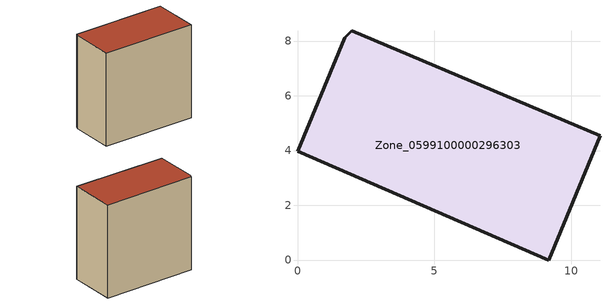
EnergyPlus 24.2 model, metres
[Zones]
Zone_0599100000296303
 floor ground (C_G): 1.72,8.13 1.99,8.37 11.05,4.53 9.18,0 0,3.97 z0
 wall outside (C_F): 0,3.97 9.18,0 11.05,4.53 1.99,8.37 1.72,8.13 0,3.97 z0:9.9
 roof outside (C_R): 1.99,8.37 1.72,8.13 0,3.97 9.18,0 11.05,4.53 z9.9
[BUILDING]
Pand.0599100000296303: North Axis=0; Terrain=City; Loads Convergence Tolerance Value=0.04; Temperature Convergence Tolerance Value=0.4; Solar Distribution=FullExterior; Maximum Number of Warmup Days=25; Minimum Number of Warmup Days=1
[Site:Location]
Rotterdam.The.Hague.AP_ZH_NLD Design_Conditions: Latitude=51.96; Longitude=4.45; Time Zone=1; Elevation=-4.5
[SITE:GROUNDTEMPERATURE:BUILDINGSURFACE]
18, 18, 18, 18, 18, 18, 18, 18, 18, 18, 18, 18
[MATERIAL] Thermal Absorptance=0.9; Solar Absorptance=0.7; Visible Absorptance=0.7
Name | Roughness | Thickness | Conductivity | Density | Specific Heat
G.TI.1946 | MediumSmooth | 0.15 | 1 | 540 | 1210
F.TI.1946 | Rough | 0.3 | 0.857143 | 1920 | 840
R.TI.1946 | MediumRough | 0.2 | 0.1 | 1500 | 1000
[CONSTRUCTION]
C_G: G.TI.1946
C_F: F.TI.1946
C_R: R.TI.1946
[ZONE]
Zone_0599100000296303: Type=1; Multiplier=1; Ceiling Height=Autocalculate; Volume=Autocalculate; Floor Area=autocalculate; Part of Total Floor Area=Yes
[ZONEINFILTRATION:DESIGNFLOWRATE]
Infil_Zone_0599100000296303: Zone or ZoneList or Space or SpaceList=Zone_0599100000296303; Schedule=AlwaysOn; Design Flow Rate Calculation Method=Flow/Area; Flow Rate per Floor Area=0.003; Constant Term Coefficient=1; Temperature Term Coefficient=0; Velocity Term Coefficient=0; Velocity Squared Term Coefficient=0
[HVACTEMPLATE:ZONE:IDEALLOADSAIRSYSTEM]
Zone_0599100000296303: Maximum Heating Supply Air Temperature=50; Minimum Cooling Supply Air Temperature=13; Maximum Heating Supply Air Humidity Ratio=0.0156; Minimum Cooling Supply Air Humidity Ratio=0.0077; Heating Limit=NoLimit; Cooling Limit=NoLimit; Dehumidification Control Type=ConstantSensibleHeatRatio; Cooling Sensible Heat Ratio=0.7; Dehumidification Setpoint=60; Humidification Control Type=None; Humidification Setpoint=30; Outdoor Air Method=None; Outdoor Air Flow Rate per Person=0.00944; Outdoor Air Flow Rate per Zone Floor Area=0; Outdoor Air Flow Rate per Zone=0; Demand Controlled Ventilation Type=None; Outdoor Air Economizer Type=NoEconomizer; Heat Recovery Type=None; Sensible Heat Recovery Effectiveness=0.7; Latent Heat Recovery Effectiveness=0.65
[ZONECONTROL:THERMOSTAT]
ThermostatControl_Zone_0599100000296303: Zone or ZoneList=Zone_0599100000296303; Control Type Schedule=DualSetpointControlType; Control 1=Thermostat_Zone_0599100000296303; Temperature Difference Between Cutout And Setpoint=0
[THERMOSTATSETPOINT:DUALSETPOINT]
Thermostat_Zone_0599100000296303: Heating Setpoint Temperature Schedule=HeatingSetpoint_Zone_0599100000296303; Cooling Setpoint Temperature Schedule=CoolingSetpoint_Zone_0599100000296303
[SCHEDULE:COMPACT]
HeatingSetpoint_Zone_0599100000296303: Through: 12/31, For: AllDays, Until: 24:00, 21
CoolingSetpoint_Zone_0599100000296303: Through: 12/31, For: AllDays, Until: 24:00, 24
DualSetpointControlType: Through: 12/31, For: AllDays, Until: 24:00, 4
AlwaysOn: Through: 12/31, For: AllDays, Until: 24:00, 1
